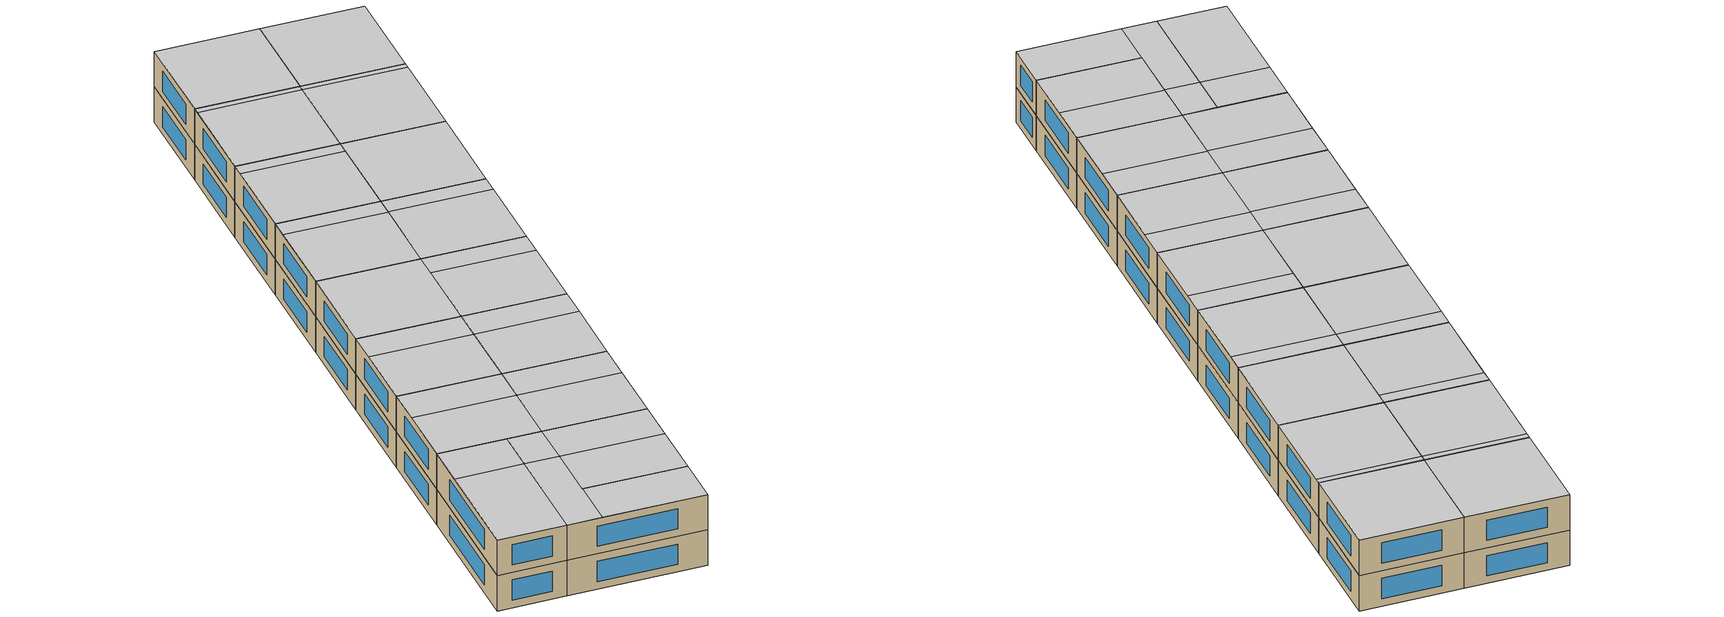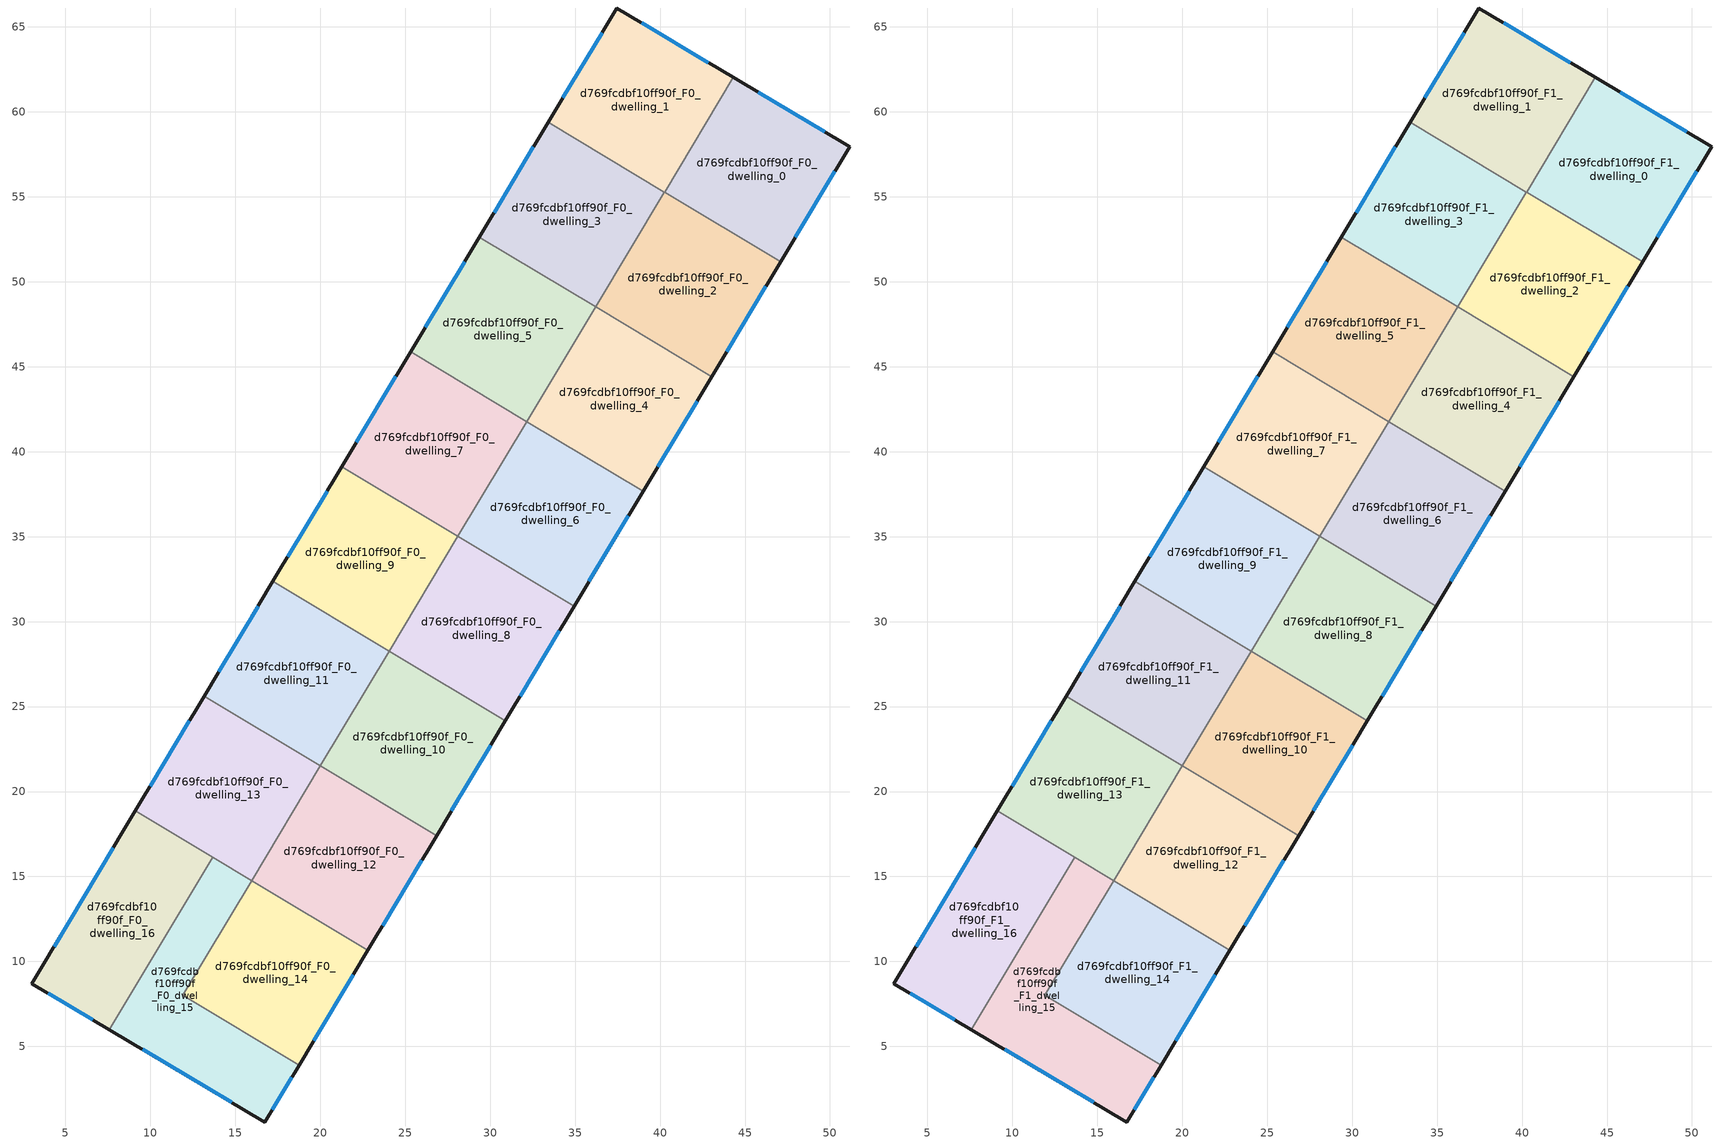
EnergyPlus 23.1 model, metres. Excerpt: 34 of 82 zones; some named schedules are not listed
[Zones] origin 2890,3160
d769fcdbf10ff90f_F0_dwelling_0
 floor ground (EU_floor_Construction): 51.16,57.96 47.1,51.18 40.27,55.27 44.32,62.03 z0
 wall outside (EU_wall_Construction): 47.1,51.18 51.16,57.96 44.32,62.03 z0:3
 wall to d769fcdbf10ff90f_F0_dwelling_1 (EU_wall_Construction): 44.32,62.03 40.27,55.27 z0:3
 wall to d769fcdbf10ff90f_F0_dwelling_2 (EU_wall_Construction): 40.27,55.27 47.1,51.18 z0:3
 window (EU_Window_Construction): 49.69,58.83 45.78,61.16 / 47.97,52.63 50.29,56.5 z0.64:2.36
d769fcdbf10ff90f_F0_dwelling_1
 floor ground (EU_floor_Construction): 44.32,62.03 40.27,55.27 33.41,59.38 37.45,66.11 z0
 wall outside (EU_wall_Construction): 44.32,62.03 37.45,66.11 33.41,59.38 z0:3
 wall to d769fcdbf10ff90f_F0_dwelling_3 (EU_wall_Construction): 33.41,59.38 40.26,55.28 z0:3
 wall to d769fcdbf10ff90f_F0_dwelling_2 (EU_wall_Construction): 40.26,55.28 40.27,55.27 z0:3
 window (EU_Window_Construction): 42.85,62.9 38.92,65.24 / 36.59,64.67 34.28,60.82 z0.64:2.36
d769fcdbf10ff90f_F0_dwelling_10
 floor ground (EU_floor_Construction): 30.9,24.16 26.85,17.41 20.01,21.51 24.06,28.26 z0
 wall outside (EU_wall_Construction): 26.85,17.41 30.9,24.16 z0:3
 wall to d769fcdbf10ff90f_F0_dwelling_12 (EU_wall_Construction): 20.01,21.51 26.85,17.41 z0:3
 wall to d769fcdbf10ff90f_F0_dwelling_11 (EU_wall_Construction): 24.06,28.26 20.01,21.51 z0:3
 wall to d769fcdbf10ff90f_F0_dwelling_8 (EU_wall_Construction): 30.9,24.16 24.06,28.26 z0:3
 window (EU_Window_Construction): 27.72,18.85 30.03,22.72 z0.64:2.36
d769fcdbf10ff90f_F0_dwelling_11
 floor ground (EU_floor_Construction): 24.06,28.26 20.01,21.51 13.17,25.61 17.22,32.37 z0
 wall outside (EU_wall_Construction): 17.22,32.37 13.17,25.61 z0:3
 wall to d769fcdbf10ff90f_F0_dwelling_9 (EU_wall_Construction): 24.06,28.26 17.22,32.37 z0:3
 wall to d769fcdbf10ff90f_F0_dwelling_13 (EU_wall_Construction): 13.17,25.61 20.01,21.51 z0:3
 window (EU_Window_Construction): 16.35,30.92 14.03,27.06 z0.64:2.36
d769fcdbf10ff90f_F0_dwelling_12
 floor ground (EU_floor_Construction): 26.85,17.41 22.8,10.65 15.96,14.75 20.01,21.51 z0
 wall outside (EU_wall_Construction): 22.8,10.65 26.85,17.41 z0:3
 wall to d769fcdbf10ff90f_F0_dwelling_14 (EU_wall_Construction): 15.96,14.75 22.8,10.65 z0:3
 wall to d769fcdbf10ff90f_F0_dwelling_13 (EU_wall_Construction): 20.01,21.51 15.96,14.75 z0:3
 window (EU_Window_Construction): 23.67,12.1 25.98,15.96 z0.64:2.36
d769fcdbf10ff90f_F0_dwelling_13
 floor ground (EU_floor_Construction): 20.01,21.51 15.96,14.75 9.12,18.86 13.17,25.61 z0
 wall outside (EU_wall_Construction): 13.17,25.61 9.12,18.86 z0:3
 wall to d769fcdbf10ff90f_F0_dwelling_16 (EU_wall_Construction): 9.12,18.86 13.67,16.13 z0:3
 wall to d769fcdbf10ff90f_F0_dwelling_15 (EU_wall_Construction): 13.67,16.13 15.96,14.75 z0:3
 window (EU_Window_Construction): 12.3,24.16 9.98,20.3 z0.64:2.36
d769fcdbf10ff90f_F0_dwelling_14
 floor ground (EU_floor_Construction): 22.8,10.65 18.75,3.9 11.91,8 15.96,14.75 z0
 wall outside (EU_wall_Construction): 18.75,3.9 22.8,10.65 z0:3
 wall to d769fcdbf10ff90f_F0_dwelling_15 (EU_wall_Construction): 15.96,14.75 11.91,8 18.75,3.9 z0:3
 window (EU_Window_Construction): 19.62,5.35 21.93,9.21 z0.64:2.36
d769fcdbf10ff90f_F0_dwelling_15
 floor ground (EU_floor_Construction): 15.96,14.75 11.91,8 18.75,3.9 16.74,0.55 7.59,5.99 13.67,16.13 z0
 wall outside (EU_wall_Construction): 7.59,5.99 16.74,0.55 18.75,3.9 z0:3
 wall to d769fcdbf10ff90f_F0_dwelling_16 (EU_wall_Construction): 13.67,16.13 7.59,5.99 z0:3
 window (EU_Window_Construction): 17.17,1.27 18.32,3.18 / 9.55,4.82 14.78,1.71 z0.64:2.36
d769fcdbf10ff90f_F0_dwelling_16
 floor ground (EU_floor_Construction): 13.67,16.13 7.59,5.99 3.03,8.7 9.12,18.86 z0
 wall outside (EU_wall_Construction): 9.12,18.86 3.03,8.7 7.59,5.99 z0:3
 window (EU_Window_Construction): 4,8.12 6.61,6.57 / 7.81,16.68 4.33,10.87 z0.64:2.36
d769fcdbf10ff90f_F0_dwelling_2
 floor ground (EU_floor_Construction): 47.1,51.18 43.05,44.42 36.21,48.53 40.26,55.28 z0
 wall outside (EU_wall_Construction): 43.05,44.42 47.1,51.18 z0:3
 wall to d769fcdbf10ff90f_F0_dwelling_4 (EU_wall_Construction): 36.21,48.53 43.05,44.42 z0:3
 wall to d769fcdbf10ff90f_F0_dwelling_3 (EU_wall_Construction): 40.26,55.28 36.21,48.53 z0:3
 window (EU_Window_Construction): 43.91,45.87 46.23,49.73 z0.64:2.36
d769fcdbf10ff90f_F0_dwelling_3
 floor ground (EU_floor_Construction): 40.26,55.28 36.21,48.53 29.36,52.63 33.41,59.38 z0
 wall outside (EU_wall_Construction): 33.41,59.38 29.36,52.63 z0:3
 wall to d769fcdbf10ff90f_F0_dwelling_5 (EU_wall_Construction): 29.36,52.63 36.21,48.53 z0:3
 window (EU_Window_Construction): 32.55,57.93 30.23,54.07 z0.64:2.36
d769fcdbf10ff90f_F0_dwelling_4
 floor ground (EU_floor_Construction): 43.05,44.42 39,37.67 32.16,41.77 36.21,48.53 z0
 wall outside (EU_wall_Construction): 39,37.67 43.05,44.42 z0:3
 wall to d769fcdbf10ff90f_F0_dwelling_6 (EU_wall_Construction): 32.16,41.77 39,37.67 z0:3
 wall to d769fcdbf10ff90f_F0_dwelling_5 (EU_wall_Construction): 36.21,48.53 32.16,41.77 z0:3
 window (EU_Window_Construction): 39.86,39.12 42.18,42.98 z0.64:2.36
d769fcdbf10ff90f_F0_dwelling_5
 floor ground (EU_floor_Construction): 36.21,48.53 32.16,41.77 25.32,45.87 29.36,52.63 z0
 wall outside (EU_wall_Construction): 29.36,52.63 25.32,45.87 z0:3
 wall to d769fcdbf10ff90f_F0_dwelling_7 (EU_wall_Construction): 25.32,45.87 32.16,41.77 z0:3
 window (EU_Window_Construction): 28.5,51.18 26.18,47.32 z0.64:2.36
d769fcdbf10ff90f_F0_dwelling_6
 floor ground (EU_floor_Construction): 39,37.67 34.95,30.92 28.11,35.02 32.16,41.77 z0
 wall outside (EU_wall_Construction): 34.95,30.92 39,37.67 z0:3
 wall to d769fcdbf10ff90f_F0_dwelling_8 (EU_wall_Construction): 28.11,35.02 34.95,30.92 z0:3
 wall to d769fcdbf10ff90f_F0_dwelling_7 (EU_wall_Construction): 32.16,41.77 28.11,35.02 z0:3
 window (EU_Window_Construction): 35.81,32.36 38.13,36.22 z0.64:2.36
d769fcdbf10ff90f_F0_dwelling_7
 floor ground (EU_floor_Construction): 32.16,41.77 28.11,35.02 21.27,39.12 25.32,45.87 z0
 wall outside (EU_wall_Construction): 25.32,45.87 21.27,39.12 z0:3
 wall to d769fcdbf10ff90f_F0_dwelling_9 (EU_wall_Construction): 21.27,39.12 28.11,35.02 z0:3
 window (EU_Window_Construction): 24.45,44.43 22.13,40.57 z0.64:2.36
d769fcdbf10ff90f_F0_dwelling_8
 floor ground (EU_floor_Construction): 34.95,30.92 30.9,24.16 24.06,28.26 28.11,35.02 z0
 wall outside (EU_wall_Construction): 30.9,24.16 34.95,30.92 z0:3
 wall to d769fcdbf10ff90f_F0_dwelling_9 (EU_wall_Construction): 28.11,35.02 24.06,28.26 z0:3
 window (EU_Window_Construction): 31.77,25.61 34.08,29.47 z0.64:2.36
d769fcdbf10ff90f_F0_dwelling_9
 floor ground (EU_floor_Construction): 28.11,35.02 24.06,28.26 17.22,32.37 21.27,39.12 z0
 wall outside (EU_wall_Construction): 21.27,39.12 17.22,32.37 z0:3
 window (EU_Window_Construction): 20.4,37.67 18.08,33.81 z0.64:2.36
d769fcdbf10ff90f_F1_dwelling_0
 floor to d769fcdbf10ff90f_F0_dwelling_0 (EU_floor_Construction): 51.16,57.96 47.1,51.18 40.27,55.27 44.32,62.03 z3
 wall outside (EU_wall_Construction): 47.1,51.18 51.16,57.96 44.32,62.03 z3:6
 wall to d769fcdbf10ff90f_F1_dwelling_1 (EU_wall_Construction): 44.32,62.03 40.27,55.27 z3:6
 wall to d769fcdbf10ff90f_F1_dwelling_2 (EU_wall_Construction): 40.27,55.27 47.1,51.18 z3:6
 window (EU_Window_Construction): 49.69,58.83 45.78,61.16 / 47.97,52.63 50.29,56.5 z3.64:5.36
 ceiling to d769fcdbf10ff90f_F2_dwelling_8 (EU_floor_Construction): 47.1,51.18 51.16,57.96 44.32,62.03 40.27,55.27 z6
d769fcdbf10ff90f_F1_dwelling_1
 floor to d769fcdbf10ff90f_F0_dwelling_1 (EU_floor_Construction): 44.32,62.03 40.27,55.27 33.41,59.38 37.45,66.11 z3
 wall outside (EU_wall_Construction): 44.32,62.03 37.45,66.11 33.41,59.38 z3:6
 wall to d769fcdbf10ff90f_F1_dwelling_3 (EU_wall_Construction): 33.41,59.38 40.26,55.28 z3:6
 wall to d769fcdbf10ff90f_F1_dwelling_2 (EU_wall_Construction): 40.26,55.28 40.27,55.27 z3:6
 window (EU_Window_Construction): 42.85,62.9 38.92,65.24 / 36.59,64.67 34.28,60.82 z3.64:5.36
 ceiling to d769fcdbf10ff90f_F2_dwelling_0 (EU_floor_Construction): 40.25,55.28 44.3,62.04 37.45,66.11 33.41,59.38 z6
 ceiling to d769fcdbf10ff90f_F2_dwelling_8 (EU_floor_Construction): 40.27,55.27 44.32,62.03 44.3,62.04 40.25,55.28 z6
d769fcdbf10ff90f_F1_dwelling_10
 floor to d769fcdbf10ff90f_F0_dwelling_10 (EU_floor_Construction): 30.9,24.16 26.85,17.41 20.01,21.51 24.06,28.26 z3
 wall outside (EU_wall_Construction): 26.85,17.41 30.9,24.16 z3:6
 wall to d769fcdbf10ff90f_F1_dwelling_12 (EU_wall_Construction): 20.01,21.51 26.85,17.41 z3:6
 wall to d769fcdbf10ff90f_F1_dwelling_11 (EU_wall_Construction): 24.06,28.26 20.01,21.51 z3:6
 wall to d769fcdbf10ff90f_F1_dwelling_8 (EU_wall_Construction): 30.9,24.16 24.06,28.26 z3:6
 window (EU_Window_Construction): 27.72,18.85 30.03,22.72 z3.64:5.36
 ceiling to d769fcdbf10ff90f_F2_dwelling_12 (EU_floor_Construction): 29.64,22.06 30.9,24.16 24.06,28.26 22.8,26.17 z6
 ceiling adiabatic (EU_roof_Construction): 26.85,17.41 29.64,22.06 22.8,26.17 20.01,21.51 z6
d769fcdbf10ff90f_F1_dwelling_11
 floor to d769fcdbf10ff90f_F0_dwelling_11 (EU_floor_Construction): 24.06,28.26 20.01,21.51 13.17,25.61 17.22,32.37 z3
 wall outside (EU_wall_Construction): 17.22,32.37 13.17,25.61 z3:6
 wall to d769fcdbf10ff90f_F1_dwelling_9 (EU_wall_Construction): 24.06,28.26 17.22,32.37 z3:6
 wall to d769fcdbf10ff90f_F1_dwelling_13 (EU_wall_Construction): 13.17,25.61 20.01,21.51 z3:6
 window (EU_Window_Construction): 16.35,30.92 14.03,27.06 z3.64:5.36
 ceiling to d769fcdbf10ff90f_F2_dwelling_4 (EU_floor_Construction): 22.78,26.14 24.06,28.26 17.22,32.36 15.94,30.24 z6
 ceiling adiabatic (EU_roof_Construction): 20.01,21.51 24.06,28.26 22.78,26.14 15.94,30.24 13.17,25.61 z6
d769fcdbf10ff90f_F1_dwelling_12
 floor to d769fcdbf10ff90f_F0_dwelling_12 (EU_floor_Construction): 26.85,17.41 22.8,10.65 15.96,14.75 20.01,21.51 z3
 wall outside (EU_wall_Construction): 22.8,10.65 26.85,17.41 z3:6
 wall to d769fcdbf10ff90f_F1_dwelling_14 (EU_wall_Construction): 15.96,14.75 22.8,10.65 z3:6
 wall to d769fcdbf10ff90f_F1_dwelling_13 (EU_wall_Construction): 20.01,21.51 15.96,14.75 z3:6
 window (EU_Window_Construction): 23.67,12.1 25.98,15.96 z3.64:5.36
 ceiling to d769fcdbf10ff90f_F2_dwelling_14 (EU_floor_Construction): 22.8,10.65 25.34,14.89 18.5,18.99 15.96,14.75 z6
 ceiling to d769fcdbf10ff90f_F2_dwelling_13 (EU_floor_Construction): 25.34,14.89 26.85,17.41 20.01,21.51 18.5,18.99 z6
d769fcdbf10ff90f_F1_dwelling_13
 floor to d769fcdbf10ff90f_F0_dwelling_13 (EU_floor_Construction): 20.01,21.51 15.96,14.75 9.12,18.86 13.17,25.61 z3
 wall outside (EU_wall_Construction): 13.17,25.61 9.12,18.86 z3:6
 wall to d769fcdbf10ff90f_F1_dwelling_16 (EU_wall_Construction): 9.12,18.86 13.67,16.13 z3:6
 wall to d769fcdbf10ff90f_F1_dwelling_15 (EU_wall_Construction): 13.67,16.13 15.96,14.75 z3:6
 window (EU_Window_Construction): 12.3,24.16 9.98,20.3 z3.64:5.36
 ceiling to d769fcdbf10ff90f_F2_dwelling_6 (EU_floor_Construction): 15.96,14.76 18.48,18.96 11.64,23.06 9.12,18.86 z6
 ceiling to d769fcdbf10ff90f_F2_dwelling_5 (EU_floor_Construction): 18.48,18.96 20.01,21.51 13.17,25.61 11.64,23.06 z6
d769fcdbf10ff90f_F1_dwelling_14
 floor to d769fcdbf10ff90f_F0_dwelling_14 (EU_floor_Construction): 22.8,10.65 18.75,3.9 11.91,8 15.96,14.75 z3
 wall outside (EU_wall_Construction): 18.75,3.9 22.8,10.65 z3:6
 wall to d769fcdbf10ff90f_F1_dwelling_15 (EU_wall_Construction): 15.96,14.75 11.91,8 18.75,3.9 z3:6
 window (EU_Window_Construction): 19.62,5.35 21.93,9.21 z3.64:5.36
 ceiling adiabatic (EU_roof_Construction): 18.75,3.9 21.04,7.71 14.2,11.81 11.91,8 z6
 ceiling to d769fcdbf10ff90f_F2_dwelling_14 (EU_floor_Construction): 21.04,7.71 22.8,10.65 15.96,14.75 14.2,11.81 z6
d769fcdbf10ff90f_F1_dwelling_15
 floor to d769fcdbf10ff90f_F0_dwelling_15 (EU_floor_Construction): 15.96,14.75 11.91,8 18.75,3.9 16.74,0.55 7.59,5.99 13.67,16.13 z3
 wall outside (EU_wall_Construction): 7.59,5.99 16.74,0.55 18.75,3.9 z3:6
 wall to d769fcdbf10ff90f_F1_dwelling_16 (EU_wall_Construction): 13.67,16.13 7.59,5.99 z3:6
 window (EU_Window_Construction): 17.17,1.27 18.32,3.18 / 9.55,4.82 14.78,1.71 z3.64:5.36
 ceiling to d769fcdbf10ff90f_F2_dwelling_7 (EU_floor_Construction): 9.88,4.62 14.18,11.79 11.89,13.16 7.59,5.99 z6
 ceiling to d769fcdbf10ff90f_F2_dwelling_6 (EU_floor_Construction): 14.18,11.79 15.96,14.76 13.67,16.13 11.89,13.16 z6
 ceiling adiabatic (EU_roof_Construction): 16.74,0.55 18.75,3.9 11.91,8 9.88,4.62 z6
d769fcdbf10ff90f_F1_dwelling_16
 floor to d769fcdbf10ff90f_F0_dwelling_16 (EU_floor_Construction): 13.67,16.13 7.59,5.99 3.03,8.7 9.12,18.86 z3
 wall outside (EU_wall_Construction): 9.12,18.86 3.03,8.7 7.59,5.99 z3:6
 window (EU_Window_Construction): 4,8.12 6.61,6.57 / 7.81,16.68 4.33,10.87 z3.64:5.36
 ceiling to d769fcdbf10ff90f_F2_dwelling_7 (EU_floor_Construction): 7.59,5.99 11.89,13.16 7.34,15.89 3.03,8.7 z6
 ceiling to d769fcdbf10ff90f_F2_dwelling_6 (EU_floor_Construction): 11.89,13.16 13.67,16.13 9.12,18.86 7.34,15.89 z6
d769fcdbf10ff90f_F1_dwelling_2
 floor to d769fcdbf10ff90f_F0_dwelling_2 (EU_floor_Construction): 47.1,51.18 43.05,44.42 36.21,48.53 40.26,55.28 z3
 wall outside (EU_wall_Construction): 43.05,44.42 47.1,51.18 z3:6
 wall to d769fcdbf10ff90f_F1_dwelling_4 (EU_wall_Construction): 36.21,48.53 43.05,44.42 z3:6
 wall to d769fcdbf10ff90f_F1_dwelling_3 (EU_wall_Construction): 40.26,55.28 36.21,48.53 z3:6
 window (EU_Window_Construction): 43.91,45.87 46.23,49.73 z3.64:5.36
 ceiling adiabatic (EU_roof_Construction): 43.05,44.42 46.85,50.77 40.01,54.87 36.21,48.53 z6
 ceiling to d769fcdbf10ff90f_F2_dwelling_8 (EU_floor_Construction): 46.85,50.77 47.1,51.18 40.26,55.28 40.01,54.87 z6
d769fcdbf10ff90f_F1_dwelling_3
 floor to d769fcdbf10ff90f_F0_dwelling_3 (EU_floor_Construction): 40.26,55.28 36.21,48.53 29.36,52.63 33.41,59.38 z3
 wall outside (EU_wall_Construction): 33.41,59.38 29.36,52.63 z3:6
 wall to d769fcdbf10ff90f_F1_dwelling_5 (EU_wall_Construction): 29.36,52.63 36.21,48.53 z3:6
 window (EU_Window_Construction): 32.55,57.93 30.23,54.07 z3.64:5.36
 ceiling to d769fcdbf10ff90f_F2_dwelling_1 (EU_floor_Construction): 36.2,48.53 39.99,54.85 33.15,58.95 29.36,52.63 z6
 ceiling to d769fcdbf10ff90f_F2_dwelling_0 (EU_floor_Construction): 39.99,54.85 40.25,55.28 33.41,59.38 33.15,58.95 z6
d769fcdbf10ff90f_F1_dwelling_4
 floor to d769fcdbf10ff90f_F0_dwelling_4 (EU_floor_Construction): 43.05,44.42 39,37.67 32.16,41.77 36.21,48.53 z3
 wall outside (EU_wall_Construction): 39,37.67 43.05,44.42 z3:6
 wall to d769fcdbf10ff90f_F1_dwelling_6 (EU_wall_Construction): 32.16,41.77 39,37.67 z3:6
 wall to d769fcdbf10ff90f_F1_dwelling_5 (EU_wall_Construction): 36.21,48.53 32.16,41.77 z3:6
 window (EU_Window_Construction): 39.86,39.12 42.18,42.98 z3.64:5.36
 ceiling adiabatic (EU_roof_Construction): 39,37.67 43.05,44.42 36.21,48.53 32.16,41.77 z6
d769fcdbf10ff90f_F1_dwelling_5
 floor to d769fcdbf10ff90f_F0_dwelling_5 (EU_floor_Construction): 36.21,48.53 32.16,41.77 25.32,45.87 29.36,52.63 z3
 wall outside (EU_wall_Construction): 29.36,52.63 25.32,45.87 z3:6
 wall to d769fcdbf10ff90f_F1_dwelling_7 (EU_wall_Construction): 25.32,45.87 32.16,41.77 z3:6
 window (EU_Window_Construction): 28.5,51.18 26.18,47.32 z3.64:5.36
 ceiling to d769fcdbf10ff90f_F2_dwelling_2 (EU_floor_Construction): 32.16,41.77 35.69,47.67 28.85,51.77 25.32,45.87 z6
 ceiling to d769fcdbf10ff90f_F2_dwelling_1 (EU_floor_Construction): 35.69,47.67 36.2,48.53 29.36,52.63 28.85,51.77 z6
d769fcdbf10ff90f_F1_dwelling_6
 floor to d769fcdbf10ff90f_F0_dwelling_6 (EU_floor_Construction): 39,37.67 34.95,30.92 28.11,35.02 32.16,41.77 z3
 wall outside (EU_wall_Construction): 34.95,30.92 39,37.67 z3:6
 wall to d769fcdbf10ff90f_F1_dwelling_8 (EU_wall_Construction): 28.11,35.02 34.95,30.92 z3:6
 wall to d769fcdbf10ff90f_F1_dwelling_7 (EU_wall_Construction): 32.16,41.77 28.11,35.02 z3:6
 window (EU_Window_Construction): 35.81,32.36 38.13,36.22 z3.64:5.36
 ceiling to d769fcdbf10ff90f_F2_dwelling_11 (EU_floor_Construction): 34.95,30.92 38.24,36.42 31.4,40.52 28.11,35.02 z6
 ceiling to d769fcdbf10ff90f_F2_dwelling_10 (EU_floor_Construction): 38.24,36.42 39,37.67 32.16,41.77 31.4,40.52 z6
d769fcdbf10ff90f_F1_dwelling_7
 floor to d769fcdbf10ff90f_F0_dwelling_7 (EU_floor_Construction): 32.16,41.77 28.11,35.02 21.27,39.12 25.32,45.87 z3
 wall outside (EU_wall_Construction): 25.32,45.87 21.27,39.12 z3:6
 wall to d769fcdbf10ff90f_F1_dwelling_9 (EU_wall_Construction): 21.27,39.12 28.11,35.02 z3:6
 window (EU_Window_Construction): 24.45,44.43 22.13,40.57 z3.64:5.36
 ceiling to d769fcdbf10ff90f_F2_dwelling_3 (EU_floor_Construction): 28.11,35.02 31.39,40.49 24.55,44.59 21.27,39.12 z6
 ceiling to d769fcdbf10ff90f_F2_dwelling_2 (EU_floor_Construction): 31.39,40.49 32.16,41.77 25.32,45.87 24.55,44.59 z6
d769fcdbf10ff90f_F1_dwelling_8
 floor to d769fcdbf10ff90f_F0_dwelling_8 (EU_floor_Construction): 34.95,30.92 30.9,24.16 24.06,28.26 28.11,35.02 z3
 wall outside (EU_wall_Construction): 30.9,24.16 34.95,30.92 z3:6
 wall to d769fcdbf10ff90f_F1_dwelling_9 (EU_wall_Construction): 28.11,35.02 24.06,28.26 z3:6
 window (EU_Window_Construction): 31.77,25.61 34.08,29.47 z3.64:5.36
 ceiling to d769fcdbf10ff90f_F2_dwelling_12 (EU_floor_Construction): 30.9,24.16 33.94,29.24 27.1,33.34 24.06,28.26 z6
 ceiling to d769fcdbf10ff90f_F2_dwelling_11 (EU_floor_Construction): 33.94,29.24 34.95,30.92 28.11,35.02 27.1,33.34 z6
d769fcdbf10ff90f_F1_dwelling_9
 floor to d769fcdbf10ff90f_F0_dwelling_9 (EU_floor_Construction): 28.11,35.02 24.06,28.26 17.22,32.37 21.27,39.12 z3
 wall outside (EU_wall_Construction): 21.27,39.12 17.22,32.37 z3:6
 window (EU_Window_Construction): 20.4,37.67 18.08,33.81 z3.64:5.36
 ceiling adiabatic (EU_roof_Construction): 24.06,28.26 28.11,35.02 21.27,39.12 17.22,32.37 z6
[Building]
EU S2 Campaign: North Axis=0; Terrain=City; Solar Distribution=FullExterior
[Site:Location]
Yerevan-Zvartnots.Intl.AP: Latitude=40.15; Longitude=44.383; Time Zone=4; Elevation=854
[SizingPeriod:WeatherFileDays]
AnnualSizingPeriod: Begin Month=1; Begin Day of Month=1; End Month=12; End Day of Month=31; Day of Week for Start Day=Monday; Use Weather File Daylight Saving Period=No; Use Weather File Rain and Snow Indicators=No
[MATERIAL]
EU_InternalMass_Material: Roughness=MediumRough; Thickness=0.1; Conductivity=1; Density=1800; Specific Heat=900; Thermal Absorptance=0.9; Solar Absorptance=0.7; Visible Absorptance=0.7
[MATERIAL:NOMASS] Roughness=MediumRough; Thermal Absorptance=0.9; Solar Absorptance=0.7; Visible Absorptance=0.7
Name | Thermal Resistance
EU_wall_NoMass | 1.05043
EU_roof_NoMass | 1.45357
EU_floor_NoMass | 0.478065
[WINDOWMATERIAL:SIMPLEGLAZINGSYSTEM]
EU_Window_SimpleGlazing: UFactor=2.5566; Solar Heat Gain Coefficient=0.75; Visible Transmittance=0.75
[CONSTRUCTION]
EU_wall_Construction: EU_wall_NoMass
EU_roof_Construction: EU_roof_NoMass
EU_floor_Construction: EU_floor_NoMass
EU_Window_Construction: EU_Window_SimpleGlazing
EU_InternalMass_Construction: EU_InternalMass_Material
[ZONE] Type=1; Multiplier=1; Ceiling Height=autocalculate; Floor Area=autocalculate; Part of Total Floor Area=Yes
Name | Volume
d769fcdbf10ff90f_F0_dwelling_0; d769fcdbf10ff90f_F1_dwelling_0; d769fcdbf10ff90f_F0_dwelling_16; d769fcdbf10ff90f_F1_dwelling_16 | 188.431
d769fcdbf10ff90f_F0_dwelling_1; d769fcdbf10ff90f_F1_dwelling_1 | 188.443
d769fcdbf10ff90f_F0_dwelling_10; d769fcdbf10ff90f_F1_dwelling_10; d769fcdbf10ff90f_F0_dwelling_12; d769fcdbf10ff90f_F1_dwelling_12; d769fcdbf10ff90f_F0_dwelling_6; d769fcdbf10ff90f_F1_dwelling_6 | 188.423
d769fcdbf10ff90f_F0_dwelling_11; d769fcdbf10ff90f_F1_dwelling_11 | 188.46
d769fcdbf10ff90f_F0_dwelling_13; d769fcdbf10ff90f_F1_dwelling_13; d769fcdbf10ff90f_F0_dwelling_3; d769fcdbf10ff90f_F1_dwelling_3 | 188.444
d769fcdbf10ff90f_F0_dwelling_14; d769fcdbf10ff90f_F1_dwelling_14; d769fcdbf10ff90f_F0_dwelling_7; d769fcdbf10ff90f_F1_dwelling_7 | 188.439
d769fcdbf10ff90f_F0_dwelling_15; d769fcdbf10ff90f_F1_dwelling_15 | 188.442
d769fcdbf10ff90f_F0_dwelling_2; d769fcdbf10ff90f_F1_dwelling_2 | 188.427
d769fcdbf10ff90f_F0_dwelling_4; d769fcdbf10ff90f_F1_dwelling_4 | 188.428
d769fcdbf10ff90f_F0_dwelling_5; d769fcdbf10ff90f_F1_dwelling_5 | 188.451
d769fcdbf10ff90f_F0_dwelling_8; d769fcdbf10ff90f_F1_dwelling_8 | 188.407
d769fcdbf10ff90f_F0_dwelling_9; d769fcdbf10ff90f_F1_dwelling_9 | 188.456
[INTERNALMASS] Construction=EU_InternalMass_Construction
Name | Zone or ZoneList | Surface Area
d769fcdbf10ff90f_F0_dwelling_0_EU_InternalMass | d769fcdbf10ff90f_F0_dwelling_0 | 62.8089
d769fcdbf10ff90f_F0_dwelling_1_EU_InternalMass | d769fcdbf10ff90f_F0_dwelling_1 | 62.8138
d769fcdbf10ff90f_F0_dwelling_2_EU_InternalMass | d769fcdbf10ff90f_F0_dwelling_2 | 62.8091
d769fcdbf10ff90f_F0_dwelling_3_EU_InternalMass | d769fcdbf10ff90f_F0_dwelling_3 | 62.8128
d769fcdbf10ff90f_F0_dwelling_4_EU_InternalMass | d769fcdbf10ff90f_F0_dwelling_4 | 62.8085
d769fcdbf10ff90f_F0_dwelling_5_EU_InternalMass | d769fcdbf10ff90f_F0_dwelling_5 | 62.8172
d769fcdbf10ff90f_F0_dwelling_6_EU_InternalMass | d769fcdbf10ff90f_F0_dwelling_6 | 62.8077
d769fcdbf10ff90f_F0_dwelling_7_EU_InternalMass | d769fcdbf10ff90f_F0_dwelling_7 | 62.8128
d769fcdbf10ff90f_F0_dwelling_8_EU_InternalMass | d769fcdbf10ff90f_F0_dwelling_8 | 62.804
d769fcdbf10ff90f_F0_dwelling_9_EU_InternalMass | d769fcdbf10ff90f_F0_dwelling_9 | 62.8165
d769fcdbf10ff90f_F0_dwelling_10_EU_InternalMass | d769fcdbf10ff90f_F0_dwelling_10 | 62.806
d769fcdbf10ff90f_F0_dwelling_11_EU_InternalMass | d769fcdbf10ff90f_F0_dwelling_11 | 62.8172
d769fcdbf10ff90f_F0_dwelling_12_EU_InternalMass | d769fcdbf10ff90f_F0_dwelling_12 | 62.8098
d769fcdbf10ff90f_F0_dwelling_13_EU_InternalMass | d769fcdbf10ff90f_F0_dwelling_13 | 62.8145
d769fcdbf10ff90f_F0_dwelling_14_EU_InternalMass | d769fcdbf10ff90f_F0_dwelling_14 | 62.8139
d769fcdbf10ff90f_F0_dwelling_15_EU_InternalMass | d769fcdbf10ff90f_F0_dwelling_15 | 62.814
d769fcdbf10ff90f_F0_dwelling_16_EU_InternalMass | d769fcdbf10ff90f_F0_dwelling_16 | 62.8096
d769fcdbf10ff90f_F1_dwelling_0_EU_InternalMass | d769fcdbf10ff90f_F1_dwelling_0 | 62.8089
d769fcdbf10ff90f_F1_dwelling_1_EU_InternalMass | d769fcdbf10ff90f_F1_dwelling_1 | 62.8138
d769fcdbf10ff90f_F1_dwelling_2_EU_InternalMass | d769fcdbf10ff90f_F1_dwelling_2 | 62.8091
d769fcdbf10ff90f_F1_dwelling_3_EU_InternalMass | d769fcdbf10ff90f_F1_dwelling_3 | 62.8128
d769fcdbf10ff90f_F1_dwelling_4_EU_InternalMass | d769fcdbf10ff90f_F1_dwelling_4 | 62.8085
d769fcdbf10ff90f_F1_dwelling_5_EU_InternalMass | d769fcdbf10ff90f_F1_dwelling_5 | 62.8172
d769fcdbf10ff90f_F1_dwelling_6_EU_InternalMass | d769fcdbf10ff90f_F1_dwelling_6 | 62.8077
d769fcdbf10ff90f_F1_dwelling_7_EU_InternalMass | d769fcdbf10ff90f_F1_dwelling_7 | 62.8128
d769fcdbf10ff90f_F1_dwelling_8_EU_InternalMass | d769fcdbf10ff90f_F1_dwelling_8 | 62.804
d769fcdbf10ff90f_F1_dwelling_9_EU_InternalMass | d769fcdbf10ff90f_F1_dwelling_9 | 62.8165
d769fcdbf10ff90f_F1_dwelling_10_EU_InternalMass | d769fcdbf10ff90f_F1_dwelling_10 | 62.806
d769fcdbf10ff90f_F1_dwelling_11_EU_InternalMass | d769fcdbf10ff90f_F1_dwelling_11 | 62.8172
d769fcdbf10ff90f_F1_dwelling_12_EU_InternalMass | d769fcdbf10ff90f_F1_dwelling_12 | 62.8098
d769fcdbf10ff90f_F1_dwelling_13_EU_InternalMass | d769fcdbf10ff90f_F1_dwelling_13 | 62.8145
d769fcdbf10ff90f_F1_dwelling_14_EU_InternalMass | d769fcdbf10ff90f_F1_dwelling_14 | 62.8139
d769fcdbf10ff90f_F1_dwelling_15_EU_InternalMass | d769fcdbf10ff90f_F1_dwelling_15 | 62.814
d769fcdbf10ff90f_F1_dwelling_16_EU_InternalMass | d769fcdbf10ff90f_F1_dwelling_16 | 62.8096
[OTHEREQUIPMENT] Fuel Type=Electricity; Design Level Calculation Method=Watts/Area; Power per Zone Floor Area=1; Fraction Latent=0; Fraction Radiant=0; Fraction Lost=0; Carbon Dioxide Generation Rate=0; EndUse Subcategory=EU_Step8_InternalGains
Name | Zone or ZoneList or Space or SpaceList | Schedule
EU_Step8_InternalGain_d769fcdbf10ff90f_F0_dwelling_0_f000 | d769fcdbf10ff90f_F0_dwelling_0 | EU_Step8_GainSchedule_d769fcdbf10ff90f_F0_dwelling_0_f000
EU_Step8_InternalGain_d769fcdbf10ff90f_F0_dwelling_1_f000 | d769fcdbf10ff90f_F0_dwelling_1 | EU_Step8_GainSchedule_d769fcdbf10ff90f_F0_dwelling_1_f000
EU_Step8_InternalGain_d769fcdbf10ff90f_F0_dwelling_2_f000 | d769fcdbf10ff90f_F0_dwelling_2 | EU_Step8_GainSchedule_d769fcdbf10ff90f_F0_dwelling_2_f000
EU_Step8_InternalGain_d769fcdbf10ff90f_F0_dwelling_3_f000 | d769fcdbf10ff90f_F0_dwelling_3 | EU_Step8_GainSchedule_d769fcdbf10ff90f_F0_dwelling_3_f000
EU_Step8_InternalGain_d769fcdbf10ff90f_F0_dwelling_4_f000 | d769fcdbf10ff90f_F0_dwelling_4 | EU_Step8_GainSchedule_d769fcdbf10ff90f_F0_dwelling_4_f000
EU_Step8_InternalGain_d769fcdbf10ff90f_F0_dwelling_5_f000 | d769fcdbf10ff90f_F0_dwelling_5 | EU_Step8_GainSchedule_d769fcdbf10ff90f_F0_dwelling_5_f000
EU_Step8_InternalGain_d769fcdbf10ff90f_F0_dwelling_6_f000 | d769fcdbf10ff90f_F0_dwelling_6 | EU_Step8_GainSchedule_d769fcdbf10ff90f_F0_dwelling_6_f000
EU_Step8_InternalGain_d769fcdbf10ff90f_F0_dwelling_7_f000 | d769fcdbf10ff90f_F0_dwelling_7 | EU_Step8_GainSchedule_d769fcdbf10ff90f_F0_dwelling_7_f000
EU_Step8_InternalGain_d769fcdbf10ff90f_F0_dwelling_8_f000 | d769fcdbf10ff90f_F0_dwelling_8 | EU_Step8_GainSchedule_d769fcdbf10ff90f_F0_dwelling_8_f000
EU_Step8_InternalGain_d769fcdbf10ff90f_F0_dwelling_9_f000 | d769fcdbf10ff90f_F0_dwelling_9 | EU_Step8_GainSchedule_d769fcdbf10ff90f_F0_dwelling_9_f000
EU_Step8_InternalGain_d769fcdbf10ff90f_F0_dwelling_10_f000 | d769fcdbf10ff90f_F0_dwelling_10 | EU_Step8_GainSchedule_d769fcdbf10ff90f_F0_dwelling_10_f000
EU_Step8_InternalGain_d769fcdbf10ff90f_F0_dwelling_11_f000 | d769fcdbf10ff90f_F0_dwelling_11 | EU_Step8_GainSchedule_d769fcdbf10ff90f_F0_dwelling_11_f000
EU_Step8_InternalGain_d769fcdbf10ff90f_F0_dwelling_12_f000 | d769fcdbf10ff90f_F0_dwelling_12 | EU_Step8_GainSchedule_d769fcdbf10ff90f_F0_dwelling_12_f000
EU_Step8_InternalGain_d769fcdbf10ff90f_F0_dwelling_13_f000 | d769fcdbf10ff90f_F0_dwelling_13 | EU_Step8_GainSchedule_d769fcdbf10ff90f_F0_dwelling_13_f000
EU_Step8_InternalGain_d769fcdbf10ff90f_F0_dwelling_14_f000 | d769fcdbf10ff90f_F0_dwelling_14 | EU_Step8_GainSchedule_d769fcdbf10ff90f_F0_dwelling_14_f000
EU_Step8_InternalGain_d769fcdbf10ff90f_F0_dwelling_15_f000 | d769fcdbf10ff90f_F0_dwelling_15 | EU_Step8_GainSchedule_d769fcdbf10ff90f_F0_dwelling_15_f000
EU_Step8_InternalGain_d769fcdbf10ff90f_F0_dwelling_16_f000 | d769fcdbf10ff90f_F0_dwelling_16 | EU_Step8_GainSchedule_d769fcdbf10ff90f_F0_dwelling_16_f000
EU_Step8_InternalGain_d769fcdbf10ff90f_F1_dwelling_0_f000 | d769fcdbf10ff90f_F1_dwelling_0 | EU_Step8_GainSchedule_d769fcdbf10ff90f_F1_dwelling_0_f000
EU_Step8_InternalGain_d769fcdbf10ff90f_F1_dwelling_1_f000 | d769fcdbf10ff90f_F1_dwelling_1 | EU_Step8_GainSchedule_d769fcdbf10ff90f_F1_dwelling_1_f000
EU_Step8_InternalGain_d769fcdbf10ff90f_F1_dwelling_2_f000 | d769fcdbf10ff90f_F1_dwelling_2 | EU_Step8_GainSchedule_d769fcdbf10ff90f_F1_dwelling_2_f000
EU_Step8_InternalGain_d769fcdbf10ff90f_F1_dwelling_3_f000 | d769fcdbf10ff90f_F1_dwelling_3 | EU_Step8_GainSchedule_d769fcdbf10ff90f_F1_dwelling_3_f000
EU_Step8_InternalGain_d769fcdbf10ff90f_F1_dwelling_4_f000 | d769fcdbf10ff90f_F1_dwelling_4 | EU_Step8_GainSchedule_d769fcdbf10ff90f_F1_dwelling_4_f000
EU_Step8_InternalGain_d769fcdbf10ff90f_F1_dwelling_5_f000 | d769fcdbf10ff90f_F1_dwelling_5 | EU_Step8_GainSchedule_d769fcdbf10ff90f_F1_dwelling_5_f000
EU_Step8_InternalGain_d769fcdbf10ff90f_F1_dwelling_6_f000 | d769fcdbf10ff90f_F1_dwelling_6 | EU_Step8_GainSchedule_d769fcdbf10ff90f_F1_dwelling_6_f000
EU_Step8_InternalGain_d769fcdbf10ff90f_F1_dwelling_7_f000 | d769fcdbf10ff90f_F1_dwelling_7 | EU_Step8_GainSchedule_d769fcdbf10ff90f_F1_dwelling_7_f000
EU_Step8_InternalGain_d769fcdbf10ff90f_F1_dwelling_8_f000 | d769fcdbf10ff90f_F1_dwelling_8 | EU_Step8_GainSchedule_d769fcdbf10ff90f_F1_dwelling_8_f000
EU_Step8_InternalGain_d769fcdbf10ff90f_F1_dwelling_9_f000 | d769fcdbf10ff90f_F1_dwelling_9 | EU_Step8_GainSchedule_d769fcdbf10ff90f_F1_dwelling_9_f000
EU_Step8_InternalGain_d769fcdbf10ff90f_F1_dwelling_10_f000 | d769fcdbf10ff90f_F1_dwelling_10 | EU_Step8_GainSchedule_d769fcdbf10ff90f_F1_dwelling_10_f000
EU_Step8_InternalGain_d769fcdbf10ff90f_F1_dwelling_11_f000 | d769fcdbf10ff90f_F1_dwelling_11 | EU_Step8_GainSchedule_d769fcdbf10ff90f_F1_dwelling_11_f000
EU_Step8_InternalGain_d769fcdbf10ff90f_F1_dwelling_12_f000 | d769fcdbf10ff90f_F1_dwelling_12 | EU_Step8_GainSchedule_d769fcdbf10ff90f_F1_dwelling_12_f000
EU_Step8_InternalGain_d769fcdbf10ff90f_F1_dwelling_13_f000 | d769fcdbf10ff90f_F1_dwelling_13 | EU_Step8_GainSchedule_d769fcdbf10ff90f_F1_dwelling_13_f000
EU_Step8_InternalGain_d769fcdbf10ff90f_F1_dwelling_14_f000 | d769fcdbf10ff90f_F1_dwelling_14 | EU_Step8_GainSchedule_d769fcdbf10ff90f_F1_dwelling_14_f000
EU_Step8_InternalGain_d769fcdbf10ff90f_F1_dwelling_15_f000 | d769fcdbf10ff90f_F1_dwelling_15 | EU_Step8_GainSchedule_d769fcdbf10ff90f_F1_dwelling_15_f000
EU_Step8_InternalGain_d769fcdbf10ff90f_F1_dwelling_16_f000 | d769fcdbf10ff90f_F1_dwelling_16 | EU_Step8_GainSchedule_d769fcdbf10ff90f_F1_dwelling_16_f000
[ZONEVENTILATION:DESIGNFLOWRATE] Schedule=EU_AlwaysOn; Design Flow Rate Calculation Method=AirChanges/Hour; Air Changes per Hour=0.557805; Ventilation Type=Natural; Fan Pressure Rise=0; Fan Total Efficiency=1; Constant Term Coefficient=1; Temperature Term Coefficient=0; Velocity Term Coefficient=0; Velocity Squared Term Coefficient=0; Minimum Indoor Temperature=-100; Maximum Indoor Temperature=100; Delta Temperature=-100; Minimum Outdoor Temperature=-100; Maximum Outdoor Temperature=100; Maximum Wind Speed=40
Name | Zone or ZoneList or Space or SpaceList
EU_ConstantAir_d769fcdbf10ff90f_F0_dwelling_0 | d769fcdbf10ff90f_F0_dwelling_0
EU_ConstantAir_d769fcdbf10ff90f_F0_dwelling_1 | d769fcdbf10ff90f_F0_dwelling_1
EU_ConstantAir_d769fcdbf10ff90f_F0_dwelling_2 | d769fcdbf10ff90f_F0_dwelling_2
EU_ConstantAir_d769fcdbf10ff90f_F0_dwelling_3 | d769fcdbf10ff90f_F0_dwelling_3
EU_ConstantAir_d769fcdbf10ff90f_F0_dwelling_4 | d769fcdbf10ff90f_F0_dwelling_4
EU_ConstantAir_d769fcdbf10ff90f_F0_dwelling_5 | d769fcdbf10ff90f_F0_dwelling_5
EU_ConstantAir_d769fcdbf10ff90f_F0_dwelling_6 | d769fcdbf10ff90f_F0_dwelling_6
EU_ConstantAir_d769fcdbf10ff90f_F0_dwelling_7 | d769fcdbf10ff90f_F0_dwelling_7
EU_ConstantAir_d769fcdbf10ff90f_F0_dwelling_8 | d769fcdbf10ff90f_F0_dwelling_8
EU_ConstantAir_d769fcdbf10ff90f_F0_dwelling_9 | d769fcdbf10ff90f_F0_dwelling_9
EU_ConstantAir_d769fcdbf10ff90f_F0_dwelling_10 | d769fcdbf10ff90f_F0_dwelling_10
EU_ConstantAir_d769fcdbf10ff90f_F0_dwelling_11 | d769fcdbf10ff90f_F0_dwelling_11
EU_ConstantAir_d769fcdbf10ff90f_F0_dwelling_12 | d769fcdbf10ff90f_F0_dwelling_12
EU_ConstantAir_d769fcdbf10ff90f_F0_dwelling_13 | d769fcdbf10ff90f_F0_dwelling_13
EU_ConstantAir_d769fcdbf10ff90f_F0_dwelling_14 | d769fcdbf10ff90f_F0_dwelling_14
EU_ConstantAir_d769fcdbf10ff90f_F0_dwelling_15 | d769fcdbf10ff90f_F0_dwelling_15
EU_ConstantAir_d769fcdbf10ff90f_F0_dwelling_16 | d769fcdbf10ff90f_F0_dwelling_16
EU_ConstantAir_d769fcdbf10ff90f_F1_dwelling_0 | d769fcdbf10ff90f_F1_dwelling_0
EU_ConstantAir_d769fcdbf10ff90f_F1_dwelling_1 | d769fcdbf10ff90f_F1_dwelling_1
EU_ConstantAir_d769fcdbf10ff90f_F1_dwelling_2 | d769fcdbf10ff90f_F1_dwelling_2
EU_ConstantAir_d769fcdbf10ff90f_F1_dwelling_3 | d769fcdbf10ff90f_F1_dwelling_3
EU_ConstantAir_d769fcdbf10ff90f_F1_dwelling_4 | d769fcdbf10ff90f_F1_dwelling_4
EU_ConstantAir_d769fcdbf10ff90f_F1_dwelling_5 | d769fcdbf10ff90f_F1_dwelling_5
EU_ConstantAir_d769fcdbf10ff90f_F1_dwelling_6 | d769fcdbf10ff90f_F1_dwelling_6
EU_ConstantAir_d769fcdbf10ff90f_F1_dwelling_7 | d769fcdbf10ff90f_F1_dwelling_7
EU_ConstantAir_d769fcdbf10ff90f_F1_dwelling_8 | d769fcdbf10ff90f_F1_dwelling_8
EU_ConstantAir_d769fcdbf10ff90f_F1_dwelling_9 | d769fcdbf10ff90f_F1_dwelling_9
EU_ConstantAir_d769fcdbf10ff90f_F1_dwelling_10 | d769fcdbf10ff90f_F1_dwelling_10
EU_ConstantAir_d769fcdbf10ff90f_F1_dwelling_11 | d769fcdbf10ff90f_F1_dwelling_11
EU_ConstantAir_d769fcdbf10ff90f_F1_dwelling_12 | d769fcdbf10ff90f_F1_dwelling_12
EU_ConstantAir_d769fcdbf10ff90f_F1_dwelling_13 | d769fcdbf10ff90f_F1_dwelling_13
EU_ConstantAir_d769fcdbf10ff90f_F1_dwelling_14 | d769fcdbf10ff90f_F1_dwelling_14
EU_ConstantAir_d769fcdbf10ff90f_F1_dwelling_15 | d769fcdbf10ff90f_F1_dwelling_15
EU_ConstantAir_d769fcdbf10ff90f_F1_dwelling_16 | d769fcdbf10ff90f_F1_dwelling_16
[HVACTEMPLATE:ZONE:IDEALLOADSAIRSYSTEM] System Availability Schedule=EU_AlwaysOn; Maximum Heating Supply Air Temperature=50; Minimum Cooling Supply Air Temperature=13; Maximum Heating Supply Air Humidity Ratio=0.0156; Minimum Cooling Supply Air Humidity Ratio=0.0077; Heating Limit=NoLimit; Cooling Limit=NoLimit; Heating Availability Schedule=EU_AlwaysOn; Cooling Availability Schedule=EU_CoolingOff; Dehumidification Control Type=ConstantSensibleHeatRatio; Cooling Sensible Heat Ratio=0.7; Dehumidification Setpoint=60; Humidification Control Type=None; Humidification Setpoint=30; Outdoor Air Method=None; Outdoor Air Flow Rate per Person=0.00944; Outdoor Air Flow Rate per Zone Floor Area=0; Outdoor Air Flow Rate per Zone=0; Demand Controlled Ventilation Type=None; Outdoor Air Economizer Type=NoEconomizer; Heat Recovery Type=None; Sensible Heat Recovery Effectiveness=0.7; Latent Heat Recovery Effectiveness=0.65
Name | Template Thermostat
d769fcdbf10ff90f_F0_dwelling_0 | EU_HeatOnly_d769fcdbf10ff90f_F0_dwelling_0
d769fcdbf10ff90f_F0_dwelling_1 | EU_HeatOnly_d769fcdbf10ff90f_F0_dwelling_1
d769fcdbf10ff90f_F0_dwelling_2 | EU_HeatOnly_d769fcdbf10ff90f_F0_dwelling_2
d769fcdbf10ff90f_F0_dwelling_3 | EU_HeatOnly_d769fcdbf10ff90f_F0_dwelling_3
d769fcdbf10ff90f_F0_dwelling_4 | EU_HeatOnly_d769fcdbf10ff90f_F0_dwelling_4
d769fcdbf10ff90f_F0_dwelling_5 | EU_HeatOnly_d769fcdbf10ff90f_F0_dwelling_5
d769fcdbf10ff90f_F0_dwelling_6 | EU_HeatOnly_d769fcdbf10ff90f_F0_dwelling_6
d769fcdbf10ff90f_F0_dwelling_7 | EU_HeatOnly_d769fcdbf10ff90f_F0_dwelling_7
d769fcdbf10ff90f_F0_dwelling_8 | EU_HeatOnly_d769fcdbf10ff90f_F0_dwelling_8
d769fcdbf10ff90f_F0_dwelling_9 | EU_HeatOnly_d769fcdbf10ff90f_F0_dwelling_9
d769fcdbf10ff90f_F0_dwelling_10 | EU_HeatOnly_d769fcdbf10ff90f_F0_dwelling_10
d769fcdbf10ff90f_F0_dwelling_11 | EU_HeatOnly_d769fcdbf10ff90f_F0_dwelling_11
d769fcdbf10ff90f_F0_dwelling_12 | EU_HeatOnly_d769fcdbf10ff90f_F0_dwelling_12
d769fcdbf10ff90f_F0_dwelling_13 | EU_HeatOnly_d769fcdbf10ff90f_F0_dwelling_13
d769fcdbf10ff90f_F0_dwelling_14 | EU_HeatOnly_d769fcdbf10ff90f_F0_dwelling_14
d769fcdbf10ff90f_F0_dwelling_15 | EU_HeatOnly_d769fcdbf10ff90f_F0_dwelling_15
d769fcdbf10ff90f_F0_dwelling_16 | EU_HeatOnly_d769fcdbf10ff90f_F0_dwelling_16
d769fcdbf10ff90f_F1_dwelling_0 | EU_HeatOnly_d769fcdbf10ff90f_F1_dwelling_0
d769fcdbf10ff90f_F1_dwelling_1 | EU_HeatOnly_d769fcdbf10ff90f_F1_dwelling_1
d769fcdbf10ff90f_F1_dwelling_2 | EU_HeatOnly_d769fcdbf10ff90f_F1_dwelling_2
d769fcdbf10ff90f_F1_dwelling_3 | EU_HeatOnly_d769fcdbf10ff90f_F1_dwelling_3
d769fcdbf10ff90f_F1_dwelling_4 | EU_HeatOnly_d769fcdbf10ff90f_F1_dwelling_4
d769fcdbf10ff90f_F1_dwelling_5 | EU_HeatOnly_d769fcdbf10ff90f_F1_dwelling_5
d769fcdbf10ff90f_F1_dwelling_6 | EU_HeatOnly_d769fcdbf10ff90f_F1_dwelling_6
d769fcdbf10ff90f_F1_dwelling_7 | EU_HeatOnly_d769fcdbf10ff90f_F1_dwelling_7
d769fcdbf10ff90f_F1_dwelling_8 | EU_HeatOnly_d769fcdbf10ff90f_F1_dwelling_8
d769fcdbf10ff90f_F1_dwelling_9 | EU_HeatOnly_d769fcdbf10ff90f_F1_dwelling_9
d769fcdbf10ff90f_F1_dwelling_10 | EU_HeatOnly_d769fcdbf10ff90f_F1_dwelling_10
d769fcdbf10ff90f_F1_dwelling_11 | EU_HeatOnly_d769fcdbf10ff90f_F1_dwelling_11
d769fcdbf10ff90f_F1_dwelling_12 | EU_HeatOnly_d769fcdbf10ff90f_F1_dwelling_12
d769fcdbf10ff90f_F1_dwelling_13 | EU_HeatOnly_d769fcdbf10ff90f_F1_dwelling_13
d769fcdbf10ff90f_F1_dwelling_14 | EU_HeatOnly_d769fcdbf10ff90f_F1_dwelling_14
d769fcdbf10ff90f_F1_dwelling_15 | EU_HeatOnly_d769fcdbf10ff90f_F1_dwelling_15
d769fcdbf10ff90f_F1_dwelling_16 | EU_HeatOnly_d769fcdbf10ff90f_F1_dwelling_16
[SIZING:ZONE] Zone Cooling Design Supply Air Temperature Input Method=SupplyAirTemperature; Zone Cooling Design Supply Air Temperature=13; Zone Heating Design Supply Air Temperature Input Method=SupplyAirTemperature; Zone Heating Design Supply Air Temperature=50; Zone Cooling Design Supply Air Humidity Ratio=0.008; Zone Heating Design Supply Air Humidity Ratio=0.008; Cooling Design Air Flow Method=DesignDay; Cooling Design Air Flow Rate=0; Cooling Minimum Air Flow per Zone Floor Area=0.000762; Cooling Minimum Air Flow=0; Cooling Minimum Air Flow Fraction=0.2; Heating Design Air Flow Method=DesignDay; Heating Design Air Flow Rate=0; Heating Maximum Air Flow per Zone Floor Area=0.002032; Heating Maximum Air Flow=0.141576; Heating Maximum Air Flow Fraction=0.3; Account for Dedicated Outdoor Air System=No; Dedicated Outdoor Air System Control Strategy=NeutralSupplyAir; Dedicated Outdoor Air Low Setpoint Temperature for Design=autosize; Dedicated Outdoor Air High Setpoint Temperature for Design=autosize; Zone Load Sizing Method=Sensible Load Only No Latent Load; Zone Latent Cooling Design Supply Air Humidity Ratio Input Method=HumidityRatioDifference; Zone Cooling Design Supply Air Humidity Ratio Difference=0.005; Zone Latent Heating Design Supply Air Humidity Ratio Input Method=HumidityRatioDifference; Zone Humidification Design Supply Air Humidity Ratio Difference=0.005
d769fcdbf10ff90f_F0_dwelling_0; d769fcdbf10ff90f_F0_dwelling_1; d769fcdbf10ff90f_F0_dwelling_2; d769fcdbf10ff90f_F0_dwelling_3; d769fcdbf10ff90f_F0_dwelling_4; d769fcdbf10ff90f_F0_dwelling_5; d769fcdbf10ff90f_F0_dwelling_6; d769fcdbf10ff90f_F0_dwelling_7; d769fcdbf10ff90f_F0_dwelling_8; d769fcdbf10ff90f_F0_dwelling_9; d769fcdbf10ff90f_F0_dwelling_10; d769fcdbf10ff90f_F0_dwelling_11; d769fcdbf10ff90f_F0_dwelling_12; d769fcdbf10ff90f_F0_dwelling_13; d769fcdbf10ff90f_F0_dwelling_14; d769fcdbf10ff90f_F0_dwelling_15; d769fcdbf10ff90f_F0_dwelling_16; d769fcdbf10ff90f_F1_dwelling_0; d769fcdbf10ff90f_F1_dwelling_1; d769fcdbf10ff90f_F1_dwelling_2; d769fcdbf10ff90f_F1_dwelling_3; d769fcdbf10ff90f_F1_dwelling_4; d769fcdbf10ff90f_F1_dwelling_5; d769fcdbf10ff90f_F1_dwelling_6; d769fcdbf10ff90f_F1_dwelling_7; d769fcdbf10ff90f_F1_dwelling_8; d769fcdbf10ff90f_F1_dwelling_9; d769fcdbf10ff90f_F1_dwelling_10; d769fcdbf10ff90f_F1_dwelling_11; d769fcdbf10ff90f_F1_dwelling_12; d769fcdbf10ff90f_F1_dwelling_13; d769fcdbf10ff90f_F1_dwelling_14; d769fcdbf10ff90f_F1_dwelling_15; d769fcdbf10ff90f_F1_dwelling_16
[SCHEDULE:FILE] Column Number=1; Rows to Skip at Top=0; Number of Hours of Data=8760; Column Separator=Comma; Interpolate to Timestep=No; Minutes per Item=60; Adjust Schedule for Daylight Savings=Yes
Name | File
EU_Step8_GainSchedule_d769fcdbf10ff90f_F0_dwelling_0_f000 | ../../schedules/d769fcdbf10ff90f/d769fcdbf10ff90f_F0_dwelling_0_f000_gain.csv
EU_Step8_GainSchedule_d769fcdbf10ff90f_F0_dwelling_1_f000 | ../../schedules/d769fcdbf10ff90f/d769fcdbf10ff90f_F0_dwelling_1_f000_gain.csv
EU_Step8_GainSchedule_d769fcdbf10ff90f_F0_dwelling_2_f000 | ../../schedules/d769fcdbf10ff90f/d769fcdbf10ff90f_F0_dwelling_2_f000_gain.csv
EU_Step8_GainSchedule_d769fcdbf10ff90f_F0_dwelling_3_f000 | ../../schedules/d769fcdbf10ff90f/d769fcdbf10ff90f_F0_dwelling_3_f000_gain.csv
EU_Step8_GainSchedule_d769fcdbf10ff90f_F0_dwelling_4_f000 | ../../schedules/d769fcdbf10ff90f/d769fcdbf10ff90f_F0_dwelling_4_f000_gain.csv
EU_Step8_GainSchedule_d769fcdbf10ff90f_F0_dwelling_5_f000 | ../../schedules/d769fcdbf10ff90f/d769fcdbf10ff90f_F0_dwelling_5_f000_gain.csv
EU_Step8_GainSchedule_d769fcdbf10ff90f_F0_dwelling_6_f000 | ../../schedules/d769fcdbf10ff90f/d769fcdbf10ff90f_F0_dwelling_6_f000_gain.csv
EU_Step8_GainSchedule_d769fcdbf10ff90f_F0_dwelling_7_f000 | ../../schedules/d769fcdbf10ff90f/d769fcdbf10ff90f_F0_dwelling_7_f000_gain.csv
EU_Step8_GainSchedule_d769fcdbf10ff90f_F0_dwelling_8_f000 | ../../schedules/d769fcdbf10ff90f/d769fcdbf10ff90f_F0_dwelling_8_f000_gain.csv
EU_Step8_GainSchedule_d769fcdbf10ff90f_F0_dwelling_9_f000 | ../../schedules/d769fcdbf10ff90f/d769fcdbf10ff90f_F0_dwelling_9_f000_gain.csv
EU_Step8_GainSchedule_d769fcdbf10ff90f_F0_dwelling_10_f000 | ../../schedules/d769fcdbf10ff90f/d769fcdbf10ff90f_F0_dwelling_10_f000_gain.csv
EU_Step8_GainSchedule_d769fcdbf10ff90f_F0_dwelling_11_f000 | ../../schedules/d769fcdbf10ff90f/d769fcdbf10ff90f_F0_dwelling_11_f000_gain.csv
EU_Step8_GainSchedule_d769fcdbf10ff90f_F0_dwelling_12_f000 | ../../schedules/d769fcdbf10ff90f/d769fcdbf10ff90f_F0_dwelling_12_f000_gain.csv
EU_Step8_GainSchedule_d769fcdbf10ff90f_F0_dwelling_13_f000 | ../../schedules/d769fcdbf10ff90f/d769fcdbf10ff90f_F0_dwelling_13_f000_gain.csv
EU_Step8_GainSchedule_d769fcdbf10ff90f_F0_dwelling_14_f000 | ../../schedules/d769fcdbf10ff90f/d769fcdbf10ff90f_F0_dwelling_14_f000_gain.csv
EU_Step8_GainSchedule_d769fcdbf10ff90f_F0_dwelling_15_f000 | ../../schedules/d769fcdbf10ff90f/d769fcdbf10ff90f_F0_dwelling_15_f000_gain.csv
EU_Step8_GainSchedule_d769fcdbf10ff90f_F0_dwelling_16_f000 | ../../schedules/d769fcdbf10ff90f/d769fcdbf10ff90f_F0_dwelling_16_f000_gain.csv
EU_Step8_GainSchedule_d769fcdbf10ff90f_F1_dwelling_0_f000 | ../../schedules/d769fcdbf10ff90f/d769fcdbf10ff90f_F1_dwelling_0_f000_gain.csv
EU_Step8_GainSchedule_d769fcdbf10ff90f_F1_dwelling_1_f000 | ../../schedules/d769fcdbf10ff90f/d769fcdbf10ff90f_F1_dwelling_1_f000_gain.csv
EU_Step8_GainSchedule_d769fcdbf10ff90f_F1_dwelling_2_f000 | ../../schedules/d769fcdbf10ff90f/d769fcdbf10ff90f_F1_dwelling_2_f000_gain.csv
EU_Step8_GainSchedule_d769fcdbf10ff90f_F1_dwelling_3_f000 | ../../schedules/d769fcdbf10ff90f/d769fcdbf10ff90f_F1_dwelling_3_f000_gain.csv
EU_Step8_GainSchedule_d769fcdbf10ff90f_F1_dwelling_4_f000 | ../../schedules/d769fcdbf10ff90f/d769fcdbf10ff90f_F1_dwelling_4_f000_gain.csv
EU_Step8_GainSchedule_d769fcdbf10ff90f_F1_dwelling_5_f000 | ../../schedules/d769fcdbf10ff90f/d769fcdbf10ff90f_F1_dwelling_5_f000_gain.csv
EU_Step8_GainSchedule_d769fcdbf10ff90f_F1_dwelling_6_f000 | ../../schedules/d769fcdbf10ff90f/d769fcdbf10ff90f_F1_dwelling_6_f000_gain.csv
EU_Step8_GainSchedule_d769fcdbf10ff90f_F1_dwelling_7_f000 | ../../schedules/d769fcdbf10ff90f/d769fcdbf10ff90f_F1_dwelling_7_f000_gain.csv
EU_Step8_GainSchedule_d769fcdbf10ff90f_F1_dwelling_8_f000 | ../../schedules/d769fcdbf10ff90f/d769fcdbf10ff90f_F1_dwelling_8_f000_gain.csv
EU_Step8_GainSchedule_d769fcdbf10ff90f_F1_dwelling_9_f000 | ../../schedules/d769fcdbf10ff90f/d769fcdbf10ff90f_F1_dwelling_9_f000_gain.csv
EU_Step8_GainSchedule_d769fcdbf10ff90f_F1_dwelling_10_f000 | ../../schedules/d769fcdbf10ff90f/d769fcdbf10ff90f_F1_dwelling_10_f000_gain.csv
EU_Step8_GainSchedule_d769fcdbf10ff90f_F1_dwelling_11_f000 | ../../schedules/d769fcdbf10ff90f/d769fcdbf10ff90f_F1_dwelling_11_f000_gain.csv
EU_Step8_GainSchedule_d769fcdbf10ff90f_F1_dwelling_12_f000 | ../../schedules/d769fcdbf10ff90f/d769fcdbf10ff90f_F1_dwelling_12_f000_gain.csv
EU_Step8_GainSchedule_d769fcdbf10ff90f_F1_dwelling_13_f000 | ../../schedules/d769fcdbf10ff90f/d769fcdbf10ff90f_F1_dwelling_13_f000_gain.csv
